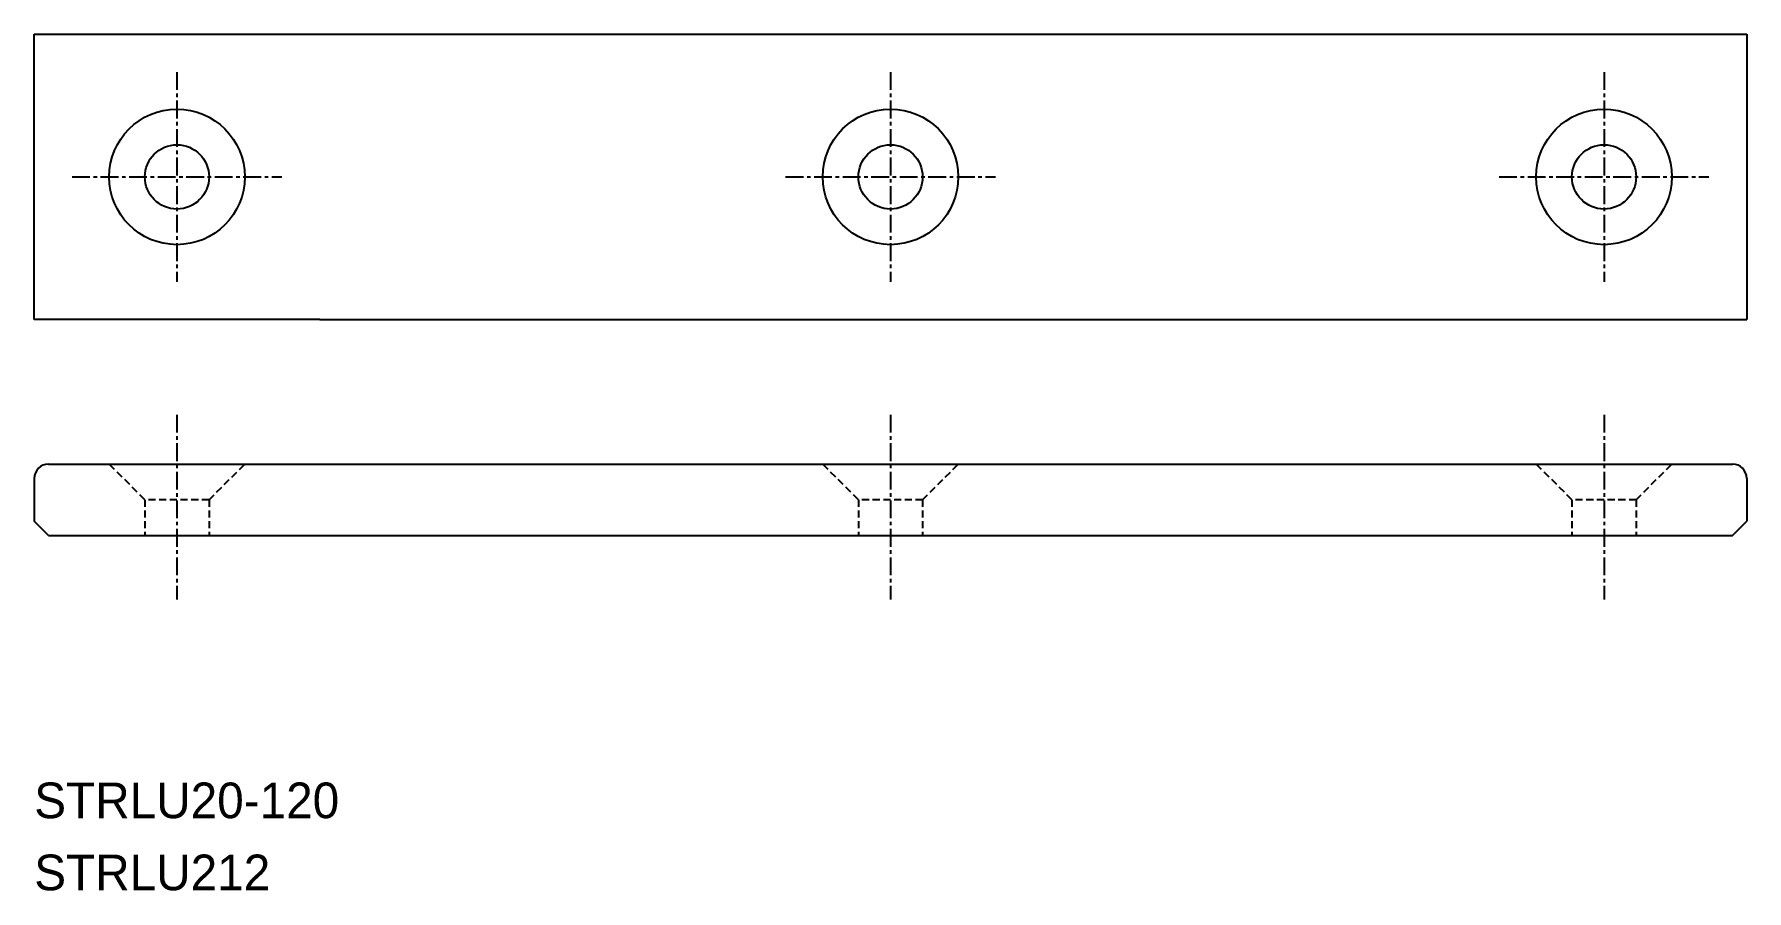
# Model space of a CAD drawing. Extents: x 10 to 130, y 10 to 70.
import ezdxf

# ---------------------------------------------------------------- set-up
doc = ezdxf.new("R2010")
doc.units = 0
doc.linetypes.add('CENTER', pattern=[2, 1.25, -0.25, 0.25, -0.25])
doc.linetypes.add('DASHED', pattern=[0.75, 0.5, -0.25])
doc.layers.get('0').update_dxf_attribs({"linetype": 'CONTINUOUS'})
doc.layers.add('CENTER', color=1, linetype='CENTER')

msp = doc.modelspace()

# ---------------------------------------------------------------- linework, layer by layer
at = {"color": 7, "linetype": 'CONTINUOUS'}
for p, q in [((10, 70), (130, 70)), ((10, 50), (10, 70)), ((130, 70), (130, 50)), ((30, 50), (10, 50)), ((30, 50), (110, 50)), ((110, 50), (130, 50)), ((11, 39.87), (129, 39.87)), ((10, 38.87), (10, 35.87)), ((130, 38.87), (130, 35.87)), ((11, 34.87), (10, 35.87)), ((11, 34.87), (129, 34.87)), ((129, 34.87), (130, 35.87))]:
    msp.add_line(p, q, dxfattribs=at)
at = {"color": 3, "linetype": 'DASHED'}
for p, q in [((17.75, 37.37), (15.25, 39.87)), ((22.25, 37.37), (24.75, 39.87)), ((67.75, 37.37), (65.25, 39.87)), ((72.25, 37.37), (74.75, 39.87)), ((117.75, 37.37), (115.25, 39.87)), ((122.25, 37.37), (124.75, 39.87)), ((22.25, 37.37), (17.75, 37.37)), ((17.75, 37.37), (17.75, 34.87)), ((22.25, 37.37), (22.25, 34.87)), ((72.25, 37.37), (67.75, 37.37)), ((67.75, 37.37), (67.75, 34.87)), ((72.25, 37.37), (72.25, 34.87)), ((122.25, 37.37), (117.75, 37.37)), ((117.75, 37.37), (117.75, 34.87)), ((122.25, 37.37), (122.25, 34.87))]:
    msp.add_line(p, q, dxfattribs=at)
at = {"color": 7, "linetype": 'CONTINUOUS'}
for centre, radius in [((20, 60), 4.75), ((70, 60), 4.75), ((120, 60), 4.75), ((20, 60), 2.25), ((70, 60), 2.25), ((120, 60), 2.25)]:
    msp.add_circle(centre, radius, dxfattribs=at)
for centre, start, end in [((11, 38.87), 90, 180), ((129, 38.87), 0, 90)]:
    msp.add_arc(centre, 1, start, end, dxfattribs=at)
at = {"layer": 'CENTER', "color": 1, "linetype": 'CENTER'}
for p, q in [((20, 67.35), (20, 52.65)), ((70, 67.35), (70, 52.65)), ((120, 67.35), (120, 52.65)), ((12.65, 60), (27.35, 60)), ((62.65, 60), (77.35, 60)), ((112.65, 60), (127.35, 60)), ((20, 43.33), (20, 30.39)), ((70, 43.33), (70, 30.39)), ((120, 43.33), (120, 30.39))]:
    msp.add_line(p, q, dxfattribs=at)

# ---------------------------------------------------------------- texts
at = {"color": 7, "linetype": 'CONTINUOUS'}
for s, p in [('STRLU20-120', (10, 15.05)), ('STRLU212', (10, 10))]:
    msp.add_text(s, height=2.5, dxfattribs=at).set_placement(p)

doc.saveas('drawing.dxf')
